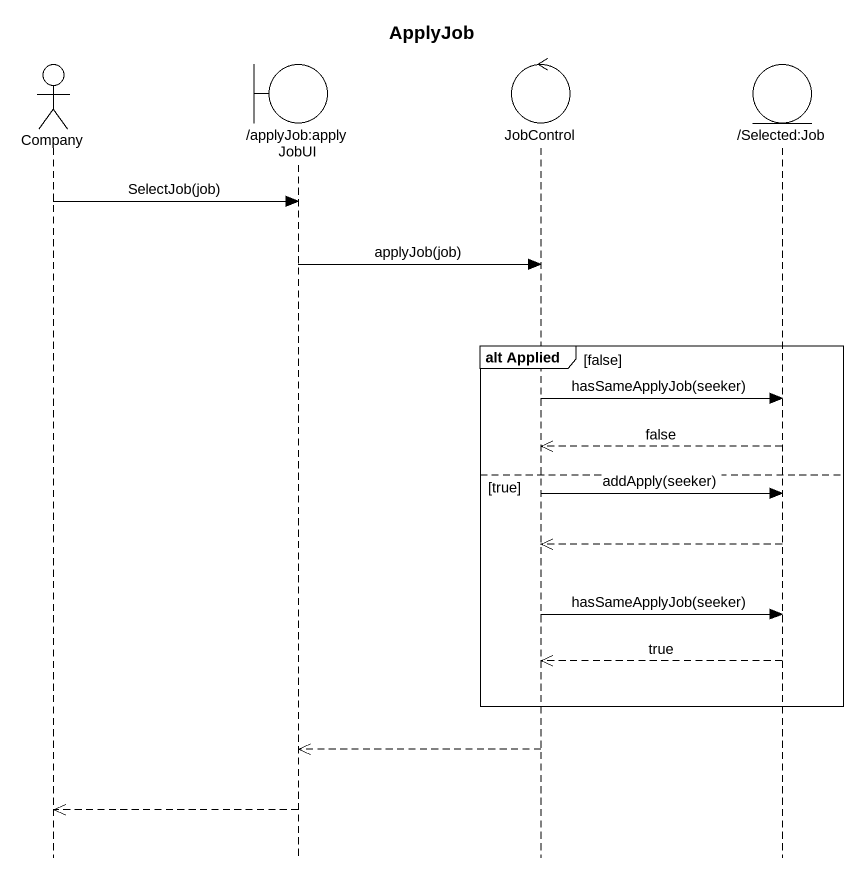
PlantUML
@startuml
title ApplyJob
hide footbox
actor Company
boundary "/applyJob:applyJobUI" as applyJob_applyJobUI
control JobControl
entity "/Selected:Job" as Selected_Job

Company -> applyJob_applyJobUI : SelectJob(job)
applyJob_applyJobUI -> JobControl : applyJob(job)
group alt Applied [false]
  JobControl -> Selected_Job : hasSameApplyJob(seeker)
  Selected_Job -->> JobControl : false
else true
  JobControl -> Selected_Job : addApply(seeker)
  Selected_Job -->> JobControl
  JobControl -> Selected_Job : hasSameApplyJob(seeker)
  Selected_Job -->> JobControl : true
end
JobControl -->> applyJob_applyJobUI
applyJob_applyJobUI -->> Company
@enduml
